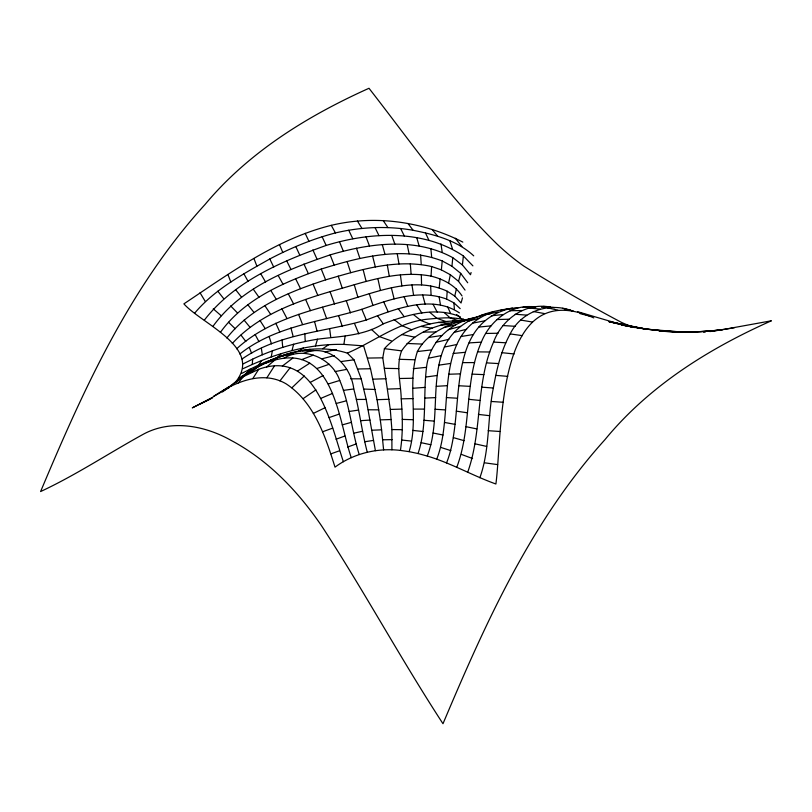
<?xml version="1.0" encoding="UTF-8"?>
<svg xmlns="http://www.w3.org/2000/svg" width="812" height="812" viewBox="0 0 812 812"><rect width="100%" height="100%" fill="white"/><g stroke="black" fill="none" stroke-linecap="round" stroke-linejoin="round"><path stroke-width="1.22" d="M229.522 387.375L213.089 396.753C233.775 382.594 262.053 369.754 286.068 383.812C314.274 402.234 325.389 436.582 335.011 467.144C353.636 453.35 377.499 447.686 400.407 450.406C403.107 433.354 402.488 415.998 401.24 398.844C400.874 382.929 395.698 366.283 401.615 350.865C416.17 329.124 444.174 322.943 468.585 319.908M400.407 450.406L409.116 451.645C419.083 418.972 406.883 383.792 417.378 351.545C429.741 328.271 457.257 321.542 480.907 316.071M391.912 449.818L391.881 429.558L390.288 409.441L382.777 357.828L384.421 348.663C403.818 327.074 435.811 320.07 463.977 320.994M409.116 451.645L418.058 453.532C427.345 425.711 422.981 395.972 426.533 367.318C429 343.72 448.143 324.861 470.432 318.68M375.408 450.67L366.161 399.413L361.208 378.828L354.002 359.807L347.323 353.118C308.58 340.624 265.017 357.432 234.972 382.777C264.174 348.074 201.772 324.089 183.888 303.861C230.131 273.065 276.445 238.87 331.276 225.34C375.225 214.764 422.747 221.585 462.82 242.108M418.058 453.532L427.244 456.05C440.743 421.134 429.802 381.64 444.367 347.069C457.054 318.761 489.829 310.103 518.015 307.799M462.048 295.954C455.085 285.266 443.159 279.064 431.04 276.131L431.619 266.539C395.901 258.49 359.746 269.99 325.612 279.876C289.194 291.792 251.284 306.997 226.863 338.025M593.765 317.898C495.229 274.334 503.054 429.183 495.899 484.003C472.614 475.659 451.025 463.094 427.244 456.05M436.714 459.186C455.806 411.39 430.522 332.991 493.493 311.778M460.191 308.641L453.908 302.835L446.651 299.1L447.209 291.224C414.435 276.009 378.463 291.478 346.298 300.694C307.707 311.047 266.904 320.923 236.657 348.805M242.961 368.689L252.248 364.497L252.694 359.127C273.157 349.282 295.162 342.908 317.533 339.203C339.934 336.28 363.36 335.995 383.284 323.826C406.903 314.802 436.034 306.266 460.343 316.832M446.529 462.921C466.961 413.196 441.789 323.399 512.423 307.992M465.043 290.097L458.526 281.328L450.355 274.74L441.363 269.868L442.235 260.946C402.904 245.823 359.817 257.049 321.247 269.056C283.784 282.343 244.331 298.978 220.397 332.362M467.712 282.769L460.688 273.35L451.949 266.234L452.781 257.668C415.206 237.094 369.572 243.194 330.159 254.887C286.859 269.554 240.504 288.047 212.896 326.444M479.862 477.75C490.184 449.056 487.22 417.693 493.361 388.024C496.619 369.389 501.055 350.642 510.19 333.915C521.04 311.351 549.247 301.8 572.074 310.844M456.78 467.245C471.955 427.163 464.007 381.813 481.343 342.156C489.768 320.831 511.804 303.12 535.595 307.129M471.092 272.527L470.493 274.75L462.424 264.956L463.368 255.963C423.336 229.055 370.505 231.877 326.14 245.447C281.399 261.393 234.11 281.51 204.35 320.131M439.19 287.854L440.145 278.892M467.712 472.188C482.663 430.33 475.375 383.284 493.564 342.085C501.897 319.278 525.658 302.135 550.374 307.109L541.502 307.332M252.248 364.497C281.043 351.829 312.244 343.669 343.872 344.389L345.13 336.117M271.269 356.935L272.314 350.855M448.589 283.094L450.355 274.74M461.074 303.008L454.761 296.075L456.405 288.91M291.975 350.571L293.66 344.197M458.526 281.328L460.688 273.35M461.358 301.983L462.475 297.862M315.442 345.983L317.533 339.203M252.857 378.514L258.713 369.287C316.233 348.531 330.464 423.397 343.374 461.713M266.874 377.793L274.436 365.928M241.611 373.429L258.734 364.943L261.596 360.558M279.957 380.869L290.107 367.755M238.089 383.02L243.438 376.595L258.713 369.287M238.982 378.128L246.381 373.449L250.055 369.125M194.707 313.117C214.804 289.173 242.991 274.141 269.807 258.957C290.696 248.025 312.579 238.86 335.427 232.942C360.822 226.924 387.385 225.726 413.115 230.293C434.674 234.607 457.227 240.423 473.721 255.851M277.44 357.382L281.358 353.596M232.293 343.496C257.952 315.492 294.543 302.125 330.068 291.66C362.812 282.799 396.621 269.584 431.04 276.131M291.914 387.781L304.297 375.946M231.217 385.923C252.989 365.826 280.993 353.616 310.143 349.373M266.549 367.075L274.832 360.061C333.894 344.115 338.32 419.936 351.251 457.653M222.498 391.922L242.331 376.829M251.009 372.485L257.82 366.933L273.938 358.894M282.332 366.08L292.868 358.031M235.46 382.279L241.468 377.813M298.461 351.322L303.282 348.013M303.059 398.682L315.919 389.872M239.926 353.961C274.913 326.069 320.517 321.856 361.837 309.311C388.583 299.902 418.535 288.707 446.651 299.1M322.78 348.673L328.748 344.653M235.977 381.498L243.438 376.595M222.214 391.1L228.588 386.969M248.614 372.556L256.47 367.481M297.507 371.054L309.849 363.147M246.381 373.449L254.176 368.628M242.077 358.995C278.892 333.377 324.749 332.179 366.313 319.989C394.602 309.281 431.365 294.117 459.399 312.884M249.863 371.581L257.82 366.933M212.044 397.606L192.302 407.857L212.673 397.799M310.428 382.3L323.166 375.52M243.092 363.898L252.694 359.127M199.853 404.132L209.79 399.25M313.32 413.43L325.176 407.654M283.804 358.295C303.942 345.618 332.412 358.599 339.751 380.452C349.708 404.153 351.494 430.147 359.208 454.507M262.641 364.091L271.675 359.899L287.6 354.062M347.323 353.118C374.423 341.558 398.59 321.572 429.04 319.045C440.906 317.999 453.472 316.487 464.992 320.161M264.935 362.862L271.675 359.899M320.801 398.387L332.585 393.394M258.734 364.943L267.869 361.096M301.688 359.625L313.361 355.108M336.026 439.251L344.856 436.024M347.637 447.047L356.072 443.981M322.557 431.781L332.707 428.127M330.9 453.847L339.264 450.863M317.035 368.475L329.266 364.243M329.124 417.581L339.406 414.018M266.143 363.015L274.832 360.061M463.063 321.278L474.614 317.685M485.444 314.67L491.027 313.503M328.292 383.964L339.751 380.452M281.277 356.103L291.549 353.058M303.617 353.403C328.16 342.42 351.088 365.298 353.758 388.968C359.432 409.786 361.787 431.334 367.268 452.193M342.228 424.899L351.464 422.321M448.376 329.672L460.556 326.322M467.428 321.44L479.303 318.192M336.239 403.473L346.501 400.773M322.009 358.802L334.361 355.595M454.284 332.341L466.545 329.276M436.034 342.319L448.843 339.314M443.758 327.54L455.613 324.912M353.667 433.212L362.619 431.233M459.216 321.694L466.392 320.131M481.841 315.066L488.854 313.615M444.367 347.069L456.72 344.521M283.469 355.757L293.447 353.727M324.942 351.9L336.341 349.596M428.421 358.214L440.977 355.676M486.337 314.396L498.233 312.001M472.625 323.135L484.754 320.821M335.133 371.551L346.734 369.389M720.62 330.007L771.4 320.791C708.612 348.713 648.93 386.076 604.899 439.718C531.028 521.598 485.403 623.22 442.987 723.725C400.651 658.837 363.877 590.517 321.481 525.699C297.963 491.219 268.122 460.008 230.943 440.307C204.391 425.356 170.408 419.083 142.628 434.613C108.534 453.411 75.983 475.05 40.6 491.544C83.342 389.76 129.869 286.93 205.071 204.462C248.685 152.138 307.504 115.923 368.993 88.275C410.344 141.217 448.823 197.022 497.066 244.097A184.253 103.144 58.5 0 0 523.973 266.194C555.763 286.027 588.304 304.865 621.434 322.364A186.121 104.19 58.5 0 0 633.949 327.398M461.226 336.483L473.538 334.503M364.679 441.748L373.52 440.408M428.462 337.487L441.728 335.508M717.544 330.474L712.916 331.144M349.13 411.471L358.589 410.08M438.663 365.187L450.498 363.451M425.539 377.072L437.211 375.469M734.474 327.703C709.587 332.149 684.242 333.072 659.06 330.981C680.091 332.372 701.223 332.453 722.162 329.763C688.535 333.915 654.452 331.651 621.322 324.922L646.636 329.205L684.516 332.22C659.019 331.235 633.573 328.038 608.858 321.613L646.9 329.337L609.315 321.603L634.476 327.53L621.769 324.678L577.606 311.686M343.435 390.369L353.758 388.968M341.547 361.472L354.002 359.807M709.84 331.56L711.383 331.357M417.378 351.545L431.558 349.891M703.669 332.311L705.212 332.138M491.301 315.807L503.298 314.508M505.358 309.413L517.234 308.164M455.644 321.846L464.728 321.126M413.227 368.689L426.533 367.318M440.408 325.257L451.614 324.13M478.786 327.074L491.006 325.856M522.796 307.393L531.352 306.54M453.126 353.484L465.367 352.286M413.064 388.258L425.062 387.385M360.64 420.677L370.018 420.068M469.052 342.908L481.343 342.156M436.308 386.319L447.392 385.67M302.48 351.028L313.919 350.469M424.798 398.093L435.679 397.626M371.805 430.228L381.589 429.832L383.609 449.899M500.507 310.336L503.785 310.214M387.639 389.09L400.397 388.633M448.671 374.251L460.353 373.855M343.872 344.389L363.614 345.892L370.516 368.739L377.062 399.687L389.07 399.281M372.962 379.163L386.045 378.747M377.062 399.687L380.29 419.875L391.242 419.52M390.288 409.441L401.91 409.106M496.873 319.542L508.88 319.228M401.24 398.844L413.308 398.59M357.97 368.983L370.516 368.739M485.82 333.458L498.03 333.235M399.504 378.504L412.932 378.25M382.685 439.799L392.135 439.637M510.139 310.722L521.872 310.549M367.623 358.072L382.777 357.828M524.4 306.784L536.153 306.692M423.397 332.067L435.892 331.966M462.505 362.639L474.573 362.578M356.356 399.453L366.161 399.413M413.43 409.086L424.514 409.096M350.632 378.808L361.208 378.828M368.191 409.766L378.778 409.837M477.598 351.88L489.758 351.992M391.881 429.558L402.265 429.69M384.38 368.323L398.804 368.597M452.385 320.882L462.343 321.156M399.088 359.29L414.516 359.767M402.285 419.398L413.288 419.723M363.867 389.06L375.114 389.476M407.025 343.466L422.098 344.075M472.148 374.109L483.932 374.637M458.719 385.741L470.229 386.37M493.564 342.085L505.785 342.786M446.417 397.596L457.43 398.215M486.561 362.883L498.588 363.573M503.146 325.561L515.184 326.302M435.09 409.268L445.565 409.908M488.174 430.695L499.877 431.476M491.351 401.473L502.953 402.255M565.05 309.605L569.933 309.951M481.749 387.172L493.361 388.024M438.044 322.425L448.295 323.186M515.153 314.254L526.785 315.137M495.756 375.388L507.713 376.352M423.986 420.271L434.308 421.113M528.906 308.042L540.183 309.088M468.656 399.301L479.943 400.448M543.401 306.428L554.9 307.636M501.917 352.682L514.148 353.971M412.669 430.39L422.95 431.507M401.717 440.033L411.4 441.089M478.369 414.404L489.656 415.693M384.421 348.663L401.615 350.865M484.744 462.83L497.644 464.616M510.19 333.915L522.329 335.65M456.293 411.146L467.265 412.77M421.184 326.444L432.055 328.17M520.736 320.07L532.367 322.019M444.56 422.453L455.045 424.361M533.281 311.503L544.263 313.544M433.04 433.009L443.088 435.029M401.879 334.534L414.709 337.153M465.814 426.645L476.827 428.909M421.144 442.682L430.908 444.773M547.42 307.839L557.956 310.143M475.101 443.839L486.652 446.427M562.533 308.316L573.505 311.108M579.91 313.574L590.598 316.335M453.39 437.627L464.048 440.662M440.754 447.402L450.873 450.63M458.557 320.781L450.203 317.939L444.073 312.417M431.619 266.539L441.363 269.868M445.534 321.4L436.694 318.243L429.792 312.315M391.445 340.938L379.143 336.503L371.409 329.378M461.409 454.395L472.574 458.557M429.924 324.049L420.758 320.415L413.318 314.457M411.826 329.824L401.991 325.653L394.145 319.623M442.235 260.946L451.949 266.234M464.667 320.679L461.47 318.903L456.72 314.609M447.209 291.224L454.761 296.075M452.781 257.668L462.424 264.956M213.262 308.844L221.179 315.706M463.043 318.771L464.84 320.435M228.537 322.273L235.196 328.728M230.649 305.911L237.53 312.996M463.368 255.963L472.899 265.859M244.097 320.141L250.116 327.388M432.157 229.491L437.709 236.262M247.751 304.673L254.024 312.447M217.839 291.234L223.747 298.714M455.339 238.251L461.866 246.564M235.622 289.651L241.519 297.141M241.022 335.143L245.813 341.456M408.101 223.625L413.115 230.293M398.256 308.661L404.112 316.589M377.448 315.655L383.284 323.826M253.293 289.234L258.937 297.202M383.183 220.539L387.923 227.583M264.813 305.556L270.619 314.305M259.992 320.466L265.199 328.596M416.749 304.977L421.854 313.077M270.782 290.442L276.293 299.374M357.432 221.026L361.949 228.416M200.067 292.807L205.294 301.485M260.845 273.948L265.595 282.048M243.884 273.796L248.137 281.47M278.191 275.491L283.063 284.322M331.276 225.34L335.427 232.942M255.191 334.645L258.977 341.659M288.27 293.802L293.609 303.932M281.876 308.824L286.971 318.517M433.07 304.267L437.191 312.112M400.62 228.497L404.406 236.14M286.666 260.743L290.97 269.462M295.609 278.709L300.541 288.727M375.032 227.543L378.991 235.642M269.807 258.957L273.715 267.067M348.734 230.212L352.763 238.738M425.447 232.892L428.949 240.342M305.18 233.318L308.925 241.296M303.921 264.012L308.357 273.603M295.801 246.533L299.719 255.019M322.131 236.728L326.14 245.447M275.806 323.237L279.744 331.905M447.524 306.591L450.528 313.239M383.7 301.831L388.146 311.707M312.884 249.913L317.005 259.15M305.647 299.506L310.499 310.651M313.026 284.088L317.837 295.436M279.45 244.564L282.779 252.441M361.837 309.311L366.313 319.989M354.621 323.765L358.843 333.925M339.457 241.671L343.334 251.202M321.247 269.056L325.612 279.876M330.159 254.887L334.179 265.047M298.593 314.356L302.521 324.435M249.355 347.526L251.639 353.382M253.933 258.48L256.866 266.092M404.102 296.695L407.786 306.418M365.968 236.728L369.48 245.995M227.928 274.466L230.831 282.119M322.526 307.261L326.657 318.69M330.068 291.66L334.503 303.992M391.8 235.46L394.865 244.168M338.716 315.99L342.339 326.546M346.298 300.694L350.459 312.914M356.468 248.188L359.909 258.449M338.218 276.11L342.238 288.128M347.079 261.505L350.713 272.69M269.107 336.483L271.472 343.872M449.848 240.646L452.487 248.98M369.277 293.68L372.921 305.413M416.769 237.784L419.185 246.066M354.265 284.718L357.879 297.222M382.29 244.635L385.04 254.46M422.616 294.868L425.173 304.256M290.909 327.916L293.152 336.442M314.518 321.42L316.995 330.87M363.116 269.554L366.141 281.459M372.586 256.064L375.347 266.955M391.343 287.803L394.114 298.877M377.854 278.577L380.452 290.452M407.188 244.605L409.106 253.831M387.314 265.077L389.293 276.324M397.23 253.689L398.996 263.981M439.079 296.654L440.49 305.028M411.958 284.931L413.602 295.365M440.946 243.925L442.225 252.278M261.352 348.328L262.327 354.763M400.387 274.852L401.859 285.946M380.29 419.875L381.589 429.832M329.652 328.677L330.778 337.386M430.878 248.573L431.679 257.313M282.048 339.903L282.728 347.343M410.324 263.768L411.105 274.243M453.908 302.835L454.365 309.108M420.626 254.988L421.235 264.56M304.804 333.438L305.241 341.517M430.634 285.794L431.101 295.284M421.327 274.639L421.56 284.85"/></g></svg>
